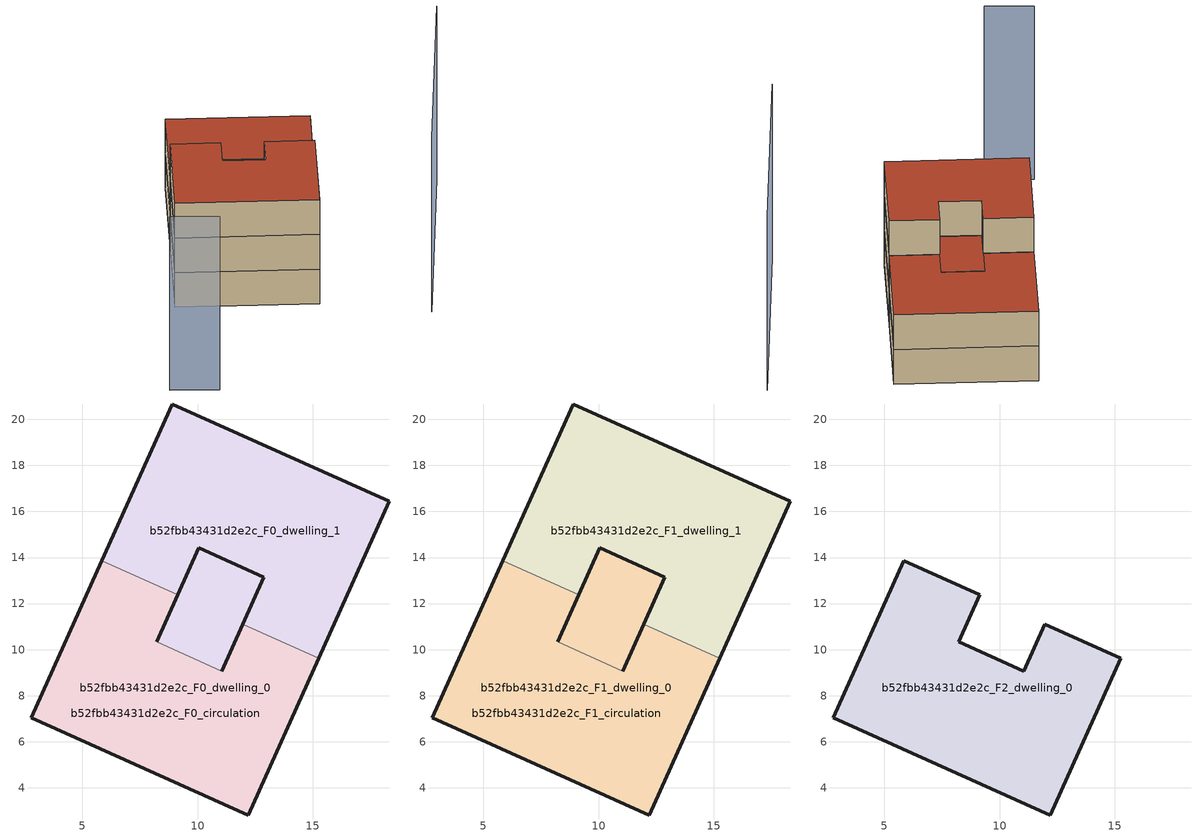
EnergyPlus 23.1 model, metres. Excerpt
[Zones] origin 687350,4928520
b52fbb43431d2e2c_F0_dwelling_0
 floor ground (EU_floor_Construction): 12.88,13.15 11.96,11.11 11.05,9.07 8.22,10.33 10.05,14.42 z0; 15.26,9.63 12.21,2.82 2.78,7.04 5.84,13.86 9.14,12.38 8.22,10.33 11.05,9.07 11.96,11.11 z0
 wall outside (EU_wall_Construction): 11.96,11.11 11.05,9.07 / 8.22,10.33 9.14,12.38 / 5.84,13.86 2.78,7.04 12.21,2.82 15.26,9.63 z0:3
 wall to b52fbb43431d2e2c_F0_dwelling_1 (EU_wall_Construction): 15.26,9.63 11.96,11.11 / 9.14,12.38 5.84,13.86 z0:3
 wall to b52fbb43431d2e2c_F0_circulation (EU_wall_Construction): 11.05,9.07 8.22,10.33 z0:3
b52fbb43431d2e2c_F0_dwelling_1
 floor ground (EU_floor_Construction): 12.88,13.15 11.96,11.11 11.05,9.07 8.22,10.33 10.05,14.42 z0; 18.32,16.44 15.26,9.63 11.96,11.11 12.88,13.15 10.05,14.42 9.14,12.38 5.84,13.86 8.89,20.67 z0
 wall outside (EU_wall_Construction): 15.26,9.63 18.32,16.44 8.89,20.67 5.84,13.86 / 9.14,12.38 10.05,14.42 12.88,13.15 11.96,11.11 z0:3
b52fbb43431d2e2c_F0_circulation
 floor ground (EU_floor_Construction): 15.26,9.63 12.21,2.82 2.78,7.04 5.84,13.86 9.14,12.38 8.22,10.33 11.05,9.07 11.96,11.11 z0; 12.88,13.15 11.96,11.11 11.05,9.07 8.22,10.33 9.14,12.38 10.05,14.42 z0; 18.32,16.44 15.26,9.63 11.96,11.11 12.88,13.15 10.05,14.42 9.14,12.38 5.84,13.86 8.89,20.67 z0
 wall outside (EU_wall_Construction): 11.05,9.07 11.96,11.11 12.88,13.15 10.05,14.42 8.22,10.33 z0:3
b52fbb43431d2e2c_F1_dwelling_0
 floor outside (EU_floor_Construction): 15.26,9.63 12.21,2.82 2.78,7.04 5.84,13.86 9.14,12.38 8.22,10.33 11.05,9.07 11.96,11.11 z3; 12.88,13.15 11.96,11.11 11.05,9.07 8.22,10.33 9.14,12.38 10.05,14.42 z3
 wall outside (EU_wall_Construction): 11.96,11.11 11.05,9.07 / 8.22,10.33 9.14,12.38 / 5.84,13.86 2.78,7.04 12.21,2.82 15.26,9.63 z3:6
 wall to b52fbb43431d2e2c_F1_dwelling_1 (EU_wall_Construction): 15.26,9.63 11.96,11.11 / 9.14,12.38 5.84,13.86 z3:6
 wall to b52fbb43431d2e2c_F1_circulation (EU_wall_Construction): 11.05,9.07 8.22,10.33 z3:6
 roof outside (EU_floor_Construction): 11.05,9.07 11.96,11.11 12.88,13.15 10.05,14.42 9.14,12.38 8.22,10.33 z6
b52fbb43431d2e2c_F1_dwelling_1
 floor to b52fbb43431d2e2c_F0_dwelling_1 (EU_floor_Construction): 18.32,16.44 15.26,9.63 11.96,11.11 12.88,13.15 10.05,14.42 9.14,12.38 5.84,13.86 8.89,20.67 z3; 12.88,13.15 11.96,11.11 11.05,9.07 8.22,10.33 9.14,12.38 10.05,14.42 z3
 wall outside (EU_wall_Construction): 15.26,9.63 18.32,16.44 8.89,20.67 5.84,13.86 / 9.14,12.38 10.05,14.42 12.88,13.15 11.96,11.11 z3:6
 roof outside (EU_roof_Construction): 15.26,9.63 18.32,16.44 8.89,20.67 5.84,13.86 9.14,12.38 10.05,14.42 12.88,13.15 11.96,11.11 z6; 11.05,9.07 11.96,11.11 12.88,13.15 10.05,14.42 8.22,10.33 z6
b52fbb43431d2e2c_F1_circulation
 floor outside (EU_floor_Construction): 12.88,13.15 11.96,11.11 11.05,9.07 8.22,10.33 9.14,12.38 10.05,14.42 z3; 18.32,16.44 15.26,9.63 11.96,11.11 12.88,13.15 10.05,14.42 9.14,12.38 5.84,13.86 8.89,20.67 z3
 floor to b52fbb43431d2e2c_F0_circulation (EU_floor_Construction): 15.26,9.63 12.21,2.82 2.78,7.04 5.84,13.86 9.14,12.38 8.22,10.33 11.05,9.07 11.96,11.11 z3
 wall outside (EU_wall_Construction): 11.05,9.07 11.96,11.11 12.88,13.15 10.05,14.42 8.22,10.33 z3:6
 roof outside (EU_roof_Construction): 11.05,9.07 11.96,11.11 12.88,13.15 10.05,14.42 9.14,12.38 8.22,10.33 z6; 12.21,2.82 15.26,9.63 11.96,11.11 11.05,9.07 8.22,10.33 9.14,12.38 5.84,13.86 2.78,7.04 z6; 15.26,9.63 18.32,16.44 8.89,20.67 5.84,13.86 9.14,12.38 10.05,14.42 12.88,13.15 11.96,11.11 z6
b52fbb43431d2e2c_F2_dwelling_0
 floor to b52fbb43431d2e2c_F1_dwelling_0 (EU_floor_Construction): 15.26,9.63 12.21,2.82 2.78,7.04 5.84,13.86 9.14,12.38 8.22,10.33 11.05,9.07 11.96,11.11 z6
 wall outside (EU_wall_Construction): 12.21,2.82 15.26,9.63 11.96,11.11 11.05,9.07 8.22,10.33 9.14,12.38 5.84,13.86 2.78,7.04 12.21,2.82 z6:9
 roof outside (EU_roof_Construction): 12.21,2.82 15.26,9.63 11.96,11.11 11.05,9.07 8.22,10.33 9.14,12.38 5.84,13.86 2.78,7.04 z9
shading: -2.19,-2.07 0.98,-3.66 / 18.91,-1.66 26.7,13.02 z0:15
[Building]
EU S2 Campaign: North Axis=0; Terrain=City; Solar Distribution=FullExterior
[Site:Location]
Bologna: Latitude=44.5; Longitude=11.25; Time Zone=1; Elevation=37
[SizingPeriod:WeatherFileDays]
AnnualSizingPeriod: Begin Month=1; Begin Day of Month=1; End Month=12; End Day of Month=31; Day of Week for Start Day=Monday; Use Weather File Daylight Saving Period=No; Use Weather File Rain and Snow Indicators=No
[MATERIAL]
EU_InternalMass_Material: Roughness=MediumRough; Thickness=0.1; Conductivity=1; Density=1800; Specific Heat=900; Thermal Absorptance=0.9; Solar Absorptance=0.7; Visible Absorptance=0.7
[MATERIAL:NOMASS] Roughness=MediumRough; Thermal Absorptance=0.9; Solar Absorptance=0.7; Visible Absorptance=0.7
Name | Thermal Resistance
EU_wall_NoMass | 0.937881
EU_roof_NoMass | 0.548572
EU_floor_NoMass | 0.71348
[CONSTRUCTION]
EU_wall_Construction: EU_wall_NoMass
EU_roof_Construction: EU_roof_NoMass
EU_floor_Construction: EU_floor_NoMass
EU_InternalMass_Construction: EU_InternalMass_Material
[ZONE] Type=1; Multiplier=1; Ceiling Height=autocalculate; Floor Area=autocalculate; Part of Total Floor Area=Yes
Name | Volume
b52fbb43431d2e2c_F0_dwelling_0 | 252.145
b52fbb43431d2e2c_F1_dwelling_0 | 252.144
b52fbb43431d2e2c_F2_dwelling_0 | 210.506
b52fbb43431d2e2c_F0_dwelling_1; b52fbb43431d2e2c_F1_dwelling_1 | 252.146
b52fbb43431d2e2c_F0_circulation; b52fbb43431d2e2c_F1_circulation | 462.652
[INTERNALMASS] Construction=EU_InternalMass_Construction
Name | Zone or ZoneList | Surface Area
b52fbb43431d2e2c_F0_dwelling_0_EU_InternalMass | b52fbb43431d2e2c_F0_dwelling_0 | 70.1689
b52fbb43431d2e2c_F0_dwelling_1_EU_InternalMass | b52fbb43431d2e2c_F0_dwelling_1 | 70.1689
b52fbb43431d2e2c_F1_dwelling_0_EU_InternalMass | b52fbb43431d2e2c_F1_dwelling_0 | 70.1689
b52fbb43431d2e2c_F1_dwelling_1_EU_InternalMass | b52fbb43431d2e2c_F1_dwelling_1 | 70.1689
b52fbb43431d2e2c_F2_dwelling_0_EU_InternalMass | b52fbb43431d2e2c_F2_dwelling_0 | 154.217
[OTHEREQUIPMENT] Fuel Type=Electricity; Design Level Calculation Method=Watts/Area; Power per Zone Floor Area=1; Fraction Latent=0; Fraction Radiant=0; Fraction Lost=0; Carbon Dioxide Generation Rate=0; EndUse Subcategory=EU_Step8_InternalGains
Name | Zone or ZoneList or Space or SpaceList | Schedule
EU_Step8_InternalGain_b52fbb43431d2e2c_F0_dwelling_0_f000 | b52fbb43431d2e2c_F0_dwelling_0 | EU_Step8_GainSchedule_b52fbb43431d2e2c_F0_dwelling_0_f000
EU_Step8_InternalGain_b52fbb43431d2e2c_F0_dwelling_1_f000 | b52fbb43431d2e2c_F0_dwelling_1 | EU_Step8_GainSchedule_b52fbb43431d2e2c_F0_dwelling_1_f000
EU_Step8_InternalGain_b52fbb43431d2e2c_F1_dwelling_0_f000 | b52fbb43431d2e2c_F1_dwelling_0 | EU_Step8_GainSchedule_b52fbb43431d2e2c_F1_dwelling_0_f000
EU_Step8_InternalGain_b52fbb43431d2e2c_F1_dwelling_1_f000 | b52fbb43431d2e2c_F1_dwelling_1 | EU_Step8_GainSchedule_b52fbb43431d2e2c_F1_dwelling_1_f000
EU_Step8_InternalGain_b52fbb43431d2e2c_F2_dwelling_0_f000 | b52fbb43431d2e2c_F2_dwelling_0 | EU_Step8_GainSchedule_b52fbb43431d2e2c_F2_dwelling_0_f000
[ZONEINFILTRATION:DESIGNFLOWRATE] Schedule=EU_AlwaysOn; Design Flow Rate Calculation Method=Flow/Area; Flow Rate per Floor Area=0.0005; Constant Term Coefficient=1; Temperature Term Coefficient=0; Velocity Term Coefficient=0; Velocity Squared Term Coefficient=0
Name | Zone or ZoneList or Space or SpaceList
EU_Circulation_Infiltration_b52fbb43431d2e2c_F0_circulation | b52fbb43431d2e2c_F0_circulation
EU_Circulation_Infiltration_b52fbb43431d2e2c_F1_circulation | b52fbb43431d2e2c_F1_circulation
[ZONEVENTILATION:DESIGNFLOWRATE] Schedule=EU_AlwaysOn; Design Flow Rate Calculation Method=AirChanges/Hour; Air Changes per Hour=0.687892; Ventilation Type=Natural; Fan Pressure Rise=0; Fan Total Efficiency=1; Constant Term Coefficient=1; Temperature Term Coefficient=0; Velocity Term Coefficient=0; Velocity Squared Term Coefficient=0; Minimum Indoor Temperature=-100; Maximum Indoor Temperature=100; Delta Temperature=-100; Minimum Outdoor Temperature=-100; Maximum Outdoor Temperature=100; Maximum Wind Speed=40
Name | Zone or ZoneList or Space or SpaceList
EU_ConstantAir_b52fbb43431d2e2c_F0_dwelling_0 | b52fbb43431d2e2c_F0_dwelling_0
EU_ConstantAir_b52fbb43431d2e2c_F0_dwelling_1 | b52fbb43431d2e2c_F0_dwelling_1
EU_ConstantAir_b52fbb43431d2e2c_F1_dwelling_0 | b52fbb43431d2e2c_F1_dwelling_0
EU_ConstantAir_b52fbb43431d2e2c_F1_dwelling_1 | b52fbb43431d2e2c_F1_dwelling_1
EU_ConstantAir_b52fbb43431d2e2c_F2_dwelling_0 | b52fbb43431d2e2c_F2_dwelling_0
[HVACTEMPLATE:THERMOSTAT] Constant Heating Setpoint=20; Constant Cooling Setpoint=50
EU_HeatOnly_b52fbb43431d2e2c_F0_dwelling_0; EU_HeatOnly_b52fbb43431d2e2c_F0_dwelling_1; EU_HeatOnly_b52fbb43431d2e2c_F1_dwelling_0; EU_HeatOnly_b52fbb43431d2e2c_F1_dwelling_1; EU_HeatOnly_b52fbb43431d2e2c_F2_dwelling_0
[HVACTEMPLATE:ZONE:IDEALLOADSAIRSYSTEM] System Availability Schedule=EU_AlwaysOn; Maximum Heating Supply Air Temperature=50; Minimum Cooling Supply Air Temperature=13; Maximum Heating Supply Air Humidity Ratio=0.0156; Minimum Cooling Supply Air Humidity Ratio=0.0077; Heating Limit=NoLimit; Cooling Limit=NoLimit; Heating Availability Schedule=EU_AlwaysOn; Cooling Availability Schedule=EU_CoolingOff; Dehumidification Control Type=ConstantSensibleHeatRatio; Cooling Sensible Heat Ratio=0.7; Dehumidification Setpoint=60; Humidification Control Type=None; Humidification Setpoint=30; Outdoor Air Method=None; Outdoor Air Flow Rate per Person=0.00944; Outdoor Air Flow Rate per Zone Floor Area=0; Outdoor Air Flow Rate per Zone=0; Demand Controlled Ventilation Type=None; Outdoor Air Economizer Type=NoEconomizer; Heat Recovery Type=None; Sensible Heat Recovery Effectiveness=0.7; Latent Heat Recovery Effectiveness=0.65
Name | Template Thermostat
b52fbb43431d2e2c_F0_dwelling_0 | EU_HeatOnly_b52fbb43431d2e2c_F0_dwelling_0
b52fbb43431d2e2c_F0_dwelling_1 | EU_HeatOnly_b52fbb43431d2e2c_F0_dwelling_1
b52fbb43431d2e2c_F1_dwelling_0 | EU_HeatOnly_b52fbb43431d2e2c_F1_dwelling_0
b52fbb43431d2e2c_F1_dwelling_1 | EU_HeatOnly_b52fbb43431d2e2c_F1_dwelling_1
b52fbb43431d2e2c_F2_dwelling_0 | EU_HeatOnly_b52fbb43431d2e2c_F2_dwelling_0
[SIZING:ZONE] Zone Cooling Design Supply Air Temperature Input Method=SupplyAirTemperature; Zone Cooling Design Supply Air Temperature=13; Zone Heating Design Supply Air Temperature Input Method=SupplyAirTemperature; Zone Heating Design Supply Air Temperature=50; Zone Cooling Design Supply Air Humidity Ratio=0.008; Zone Heating Design Supply Air Humidity Ratio=0.008; Cooling Design Air Flow Method=DesignDay; Cooling Design Air Flow Rate=0; Cooling Minimum Air Flow per Zone Floor Area=0.000762; Cooling Minimum Air Flow=0; Cooling Minimum Air Flow Fraction=0.2; Heating Design Air Flow Method=DesignDay; Heating Design Air Flow Rate=0; Heating Maximum Air Flow per Zone Floor Area=0.002032; Heating Maximum Air Flow=0.141576; Heating Maximum Air Flow Fraction=0.3; Account for Dedicated Outdoor Air System=No; Dedicated Outdoor Air System Control Strategy=NeutralSupplyAir; Dedicated Outdoor Air Low Setpoint Temperature for Design=autosize; Dedicated Outdoor Air High Setpoint Temperature for Design=autosize; Zone Load Sizing Method=Sensible Load Only No Latent Load; Zone Latent Cooling Design Supply Air Humidity Ratio Input Method=HumidityRatioDifference; Zone Cooling Design Supply Air Humidity Ratio Difference=0.005; Zone Latent Heating Design Supply Air Humidity Ratio Input Method=HumidityRatioDifference; Zone Humidification Design Supply Air Humidity Ratio Difference=0.005
b52fbb43431d2e2c_F0_dwelling_0; b52fbb43431d2e2c_F0_dwelling_1; b52fbb43431d2e2c_F1_dwelling_0; b52fbb43431d2e2c_F1_dwelling_1; b52fbb43431d2e2c_F2_dwelling_0
[SCHEDULE:CONSTANT]
Name | Hourly Value
EU_AlwaysOn | 1
EU_CoolingOff | 0
[SCHEDULE:FILE] Column Number=1; Rows to Skip at Top=0; Number of Hours of Data=8760; Column Separator=Comma; Interpolate to Timestep=No; Minutes per Item=60; Adjust Schedule for Daylight Savings=Yes
Name | File
EU_Step8_GainSchedule_b52fbb43431d2e2c_F0_dwelling_0_f000 | ../../schedules/b52fbb43431d2e2c/b52fbb43431d2e2c_F0_dwelling_0_f000_gain.csv
EU_Step8_GainSchedule_b52fbb43431d2e2c_F0_dwelling_1_f000 | ../../schedules/b52fbb43431d2e2c/b52fbb43431d2e2c_F0_dwelling_1_f000_gain.csv
EU_Step8_GainSchedule_b52fbb43431d2e2c_F1_dwelling_0_f000 | ../../schedules/b52fbb43431d2e2c/b52fbb43431d2e2c_F1_dwelling_0_f000_gain.csv
EU_Step8_GainSchedule_b52fbb43431d2e2c_F1_dwelling_1_f000 | ../../schedules/b52fbb43431d2e2c/b52fbb43431d2e2c_F1_dwelling_1_f000_gain.csv
EU_Step8_GainSchedule_b52fbb43431d2e2c_F2_dwelling_0_f000 | ../../schedules/b52fbb43431d2e2c/b52fbb43431d2e2c_F2_dwelling_0_f000_gain.csv
